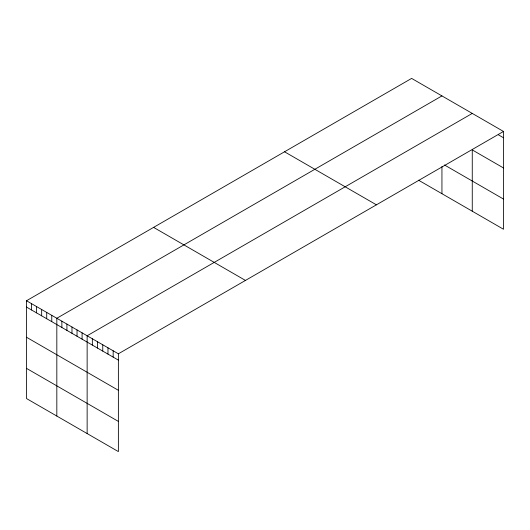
<?xml version="1.0" encoding="UTF-8"?>
<svg xmlns="http://www.w3.org/2000/svg" width="530" height="530" viewBox="0 0 530 530"><rect width="100%" height="100%" fill="white"/><g stroke="black" fill="none" stroke-linecap="round" stroke-linejoin="round"><path stroke-width="0.79" d="M503.5 131.453L118.376 353.801L118.376 451.593L26.5 398.547L26.5 300.755L411.625 78.407L503.5 131.453L503.5 229.245L418.574 180.207M441.94 95.91L56.823 318.265L56.823 416.05M472.263 113.42L87.139 335.768L87.139 433.553M498.293 134.759L503.5 137.76M503.5 167.95L472.263 149.917L472.263 211.205M444.471 164.976L503.5 199.055M284.531 151.785L376.413 204.825M153.587 227.383L245.469 280.43M26.5 300.755L118.376 353.801M26.5 307.069L118.376 360.115M26.5 337.252L118.376 390.299M26.5 368.357L118.376 421.403M441.94 166.533L441.94 193.702M113.168 350.794L113.168 357.107M107.968 347.793L107.968 354.1M102.76 344.785L102.76 351.092M97.553 341.777L97.553 348.091M92.346 338.769L92.346 345.083M82.084 332.847L82.084 339.16M77.035 329.932L77.035 336.239M71.981 327.017L71.981 333.324M66.926 324.095L66.926 330.409M61.871 321.18L61.871 327.487M51.768 315.343L51.768 321.657M46.713 312.428L46.713 318.735M41.658 309.507L41.658 315.82M36.61 306.592L36.61 312.899M31.555 303.677L31.555 309.984"/></g></svg>
